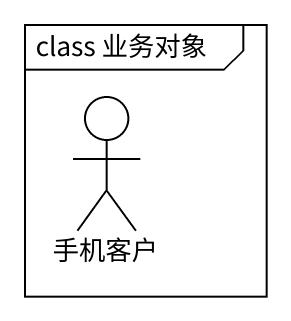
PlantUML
@startuml
mainframe class 业务对象
actor 手机客户
@enduml
